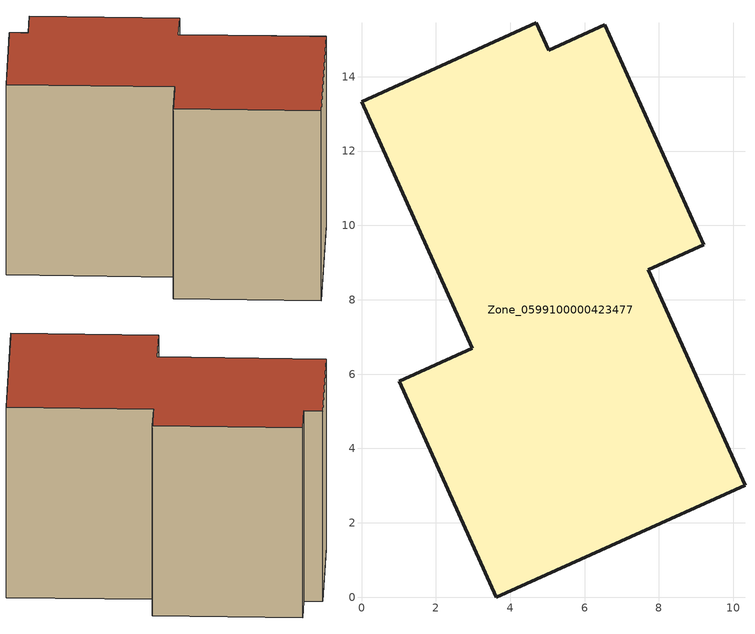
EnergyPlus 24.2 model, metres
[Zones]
Zone_0599100000423477
 floor ground (C_G): 10.32,3.01 3.62,0 1.01,5.8 2.98,6.69 0,13.33 4.7,15.45 5.03,14.72 6.54,15.4 9.2,9.48 7.71,8.81 z0
 wall outside (C_F): 5.03,14.72 4.7,15.45 0,13.33 2.98,6.69 1.01,5.8 3.62,0 10.32,3.01 7.71,8.81 9.2,9.48 6.54,15.4 5.03,14.72 z0:9.11
 roof outside (C_R): 10.32,3.01 7.71,8.81 9.2,9.48 6.54,15.4 5.03,14.72 4.7,15.45 0,13.33 2.98,6.69 1.01,5.8 3.62,0 z9.11
[BUILDING]
Pand.0599100000423477: North Axis=0; Terrain=City; Loads Convergence Tolerance Value=0.04; Temperature Convergence Tolerance Value=0.4; Solar Distribution=FullExterior; Maximum Number of Warmup Days=25; Minimum Number of Warmup Days=1
[Site:Location]
Rotterdam.The.Hague.AP_ZH_NLD Design_Conditions: Latitude=51.96; Longitude=4.45; Time Zone=1; Elevation=-4.5
[SITE:GROUNDTEMPERATURE:BUILDINGSURFACE]
18, 18, 18, 18, 18, 18, 18, 18, 18, 18, 18, 18
[MATERIAL] Thermal Absorptance=0.9; Solar Absorptance=0.7; Visible Absorptance=0.7
Name | Roughness | Thickness | Conductivity | Density | Specific Heat
G.TI.2006-2014 | MediumSmooth | 0.15 | 0.06 | 540 | 1210
F.TI.2006-2014 | Rough | 0.3 | 0.12 | 1920 | 840
R.TI.2006-2014 | MediumRough | 0.2 | 0.08 | 1500 | 1000
[CONSTRUCTION]
C_G: G.TI.2006-2014
C_F: F.TI.2006-2014
C_R: R.TI.2006-2014
[ZONE]
Zone_0599100000423477: Type=1; Multiplier=1; Ceiling Height=Autocalculate; Volume=Autocalculate; Floor Area=autocalculate; Part of Total Floor Area=Yes
[ZONEINFILTRATION:DESIGNFLOWRATE]
Infil_Zone_0599100000423477: Zone or ZoneList or Space or SpaceList=Zone_0599100000423477; Schedule=AlwaysOn; Design Flow Rate Calculation Method=Flow/Area; Flow Rate per Floor Area=0.0015; Constant Term Coefficient=1; Temperature Term Coefficient=0; Velocity Term Coefficient=0; Velocity Squared Term Coefficient=0
[HVACTEMPLATE:ZONE:IDEALLOADSAIRSYSTEM]
Zone_0599100000423477: Maximum Heating Supply Air Temperature=50; Minimum Cooling Supply Air Temperature=13; Maximum Heating Supply Air Humidity Ratio=0.0156; Minimum Cooling Supply Air Humidity Ratio=0.0077; Heating Limit=NoLimit; Cooling Limit=NoLimit; Dehumidification Control Type=ConstantSensibleHeatRatio; Cooling Sensible Heat Ratio=0.7; Dehumidification Setpoint=60; Humidification Control Type=None; Humidification Setpoint=30; Outdoor Air Method=None; Outdoor Air Flow Rate per Person=0.00944; Outdoor Air Flow Rate per Zone Floor Area=0; Outdoor Air Flow Rate per Zone=0; Demand Controlled Ventilation Type=None; Outdoor Air Economizer Type=NoEconomizer; Heat Recovery Type=None; Sensible Heat Recovery Effectiveness=0.7; Latent Heat Recovery Effectiveness=0.65
[ZONECONTROL:THERMOSTAT]
ThermostatControl_Zone_0599100000423477: Zone or ZoneList=Zone_0599100000423477; Control Type Schedule=DualSetpointControlType; Control 1=Thermostat_Zone_0599100000423477; Temperature Difference Between Cutout And Setpoint=0
[THERMOSTATSETPOINT:DUALSETPOINT]
Thermostat_Zone_0599100000423477: Heating Setpoint Temperature Schedule=HeatingSetpoint_Zone_0599100000423477; Cooling Setpoint Temperature Schedule=CoolingSetpoint_Zone_0599100000423477
[SCHEDULE:COMPACT]
HeatingSetpoint_Zone_0599100000423477: Through: 12/31, For: AllDays, Until: 24:00, 21
CoolingSetpoint_Zone_0599100000423477: Through: 12/31, For: AllDays, Until: 24:00, 24
DualSetpointControlType: Through: 12/31, For: AllDays, Until: 24:00, 4
AlwaysOn: Through: 12/31, For: AllDays, Until: 24:00, 1
